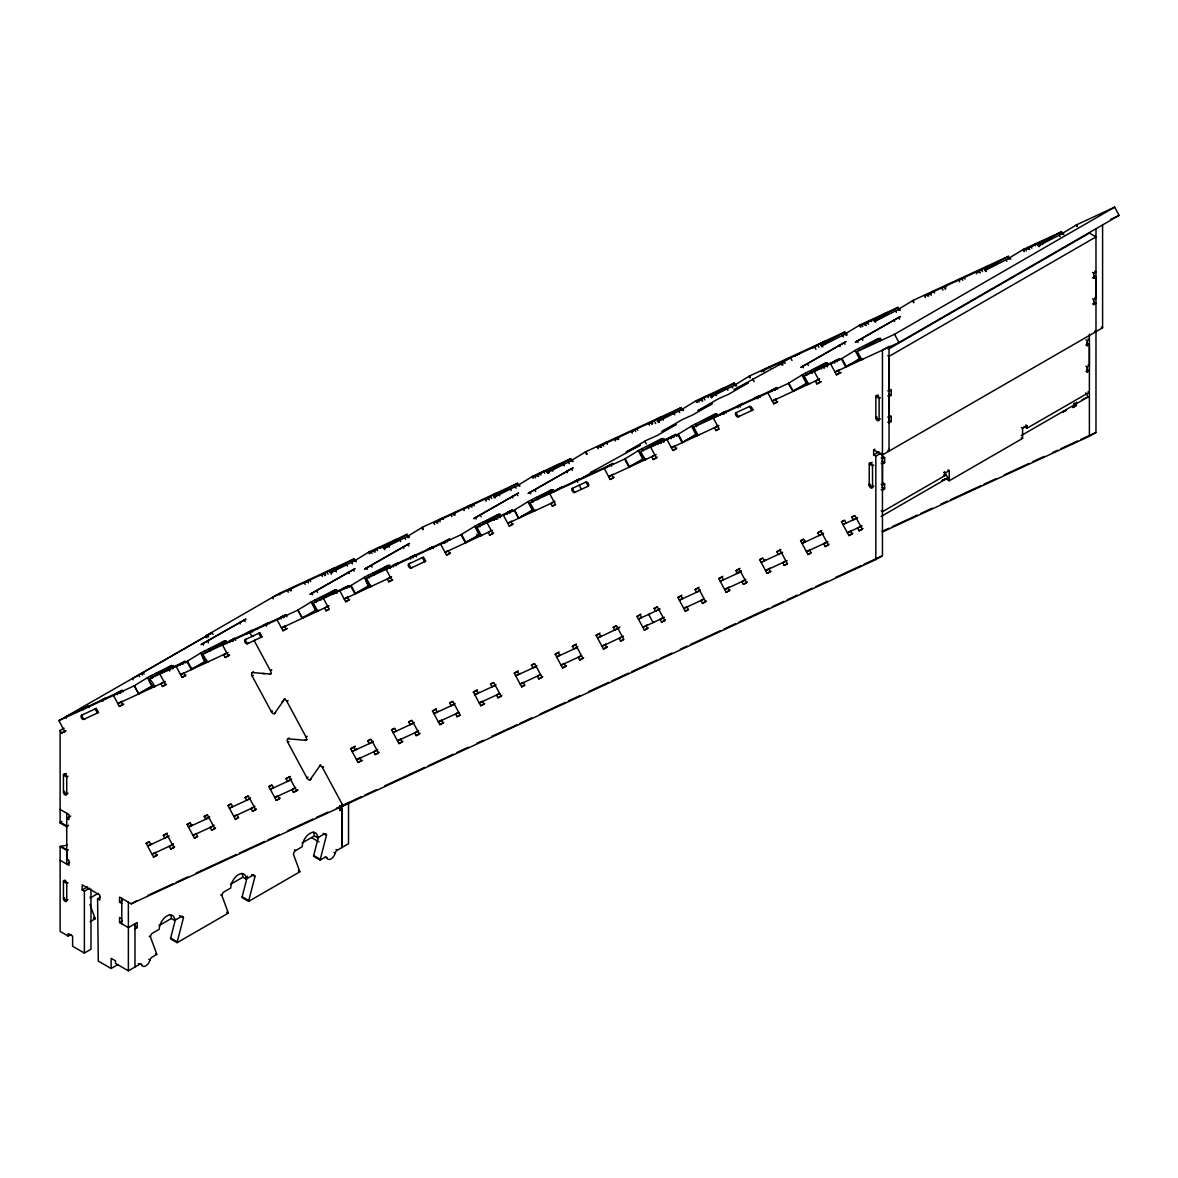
<?xml version="1.0" encoding="UTF-8"?>
<svg xmlns="http://www.w3.org/2000/svg" width="1178" height="1178" viewBox="0 0 1178 1178"><rect width="100%" height="100%" fill="white"/><g stroke="black" fill="none" stroke-linecap="round" stroke-linejoin="round"><path stroke-width="1.5" d="M70.842 934.566L68.206 936.083L60.122 931.43L60.122 846.57A3.107 1.796 -60 0 1 60.755 846.305L67.396 845.156M60.122 846.57L66.734 850.383L66.734 864.107L69.664 862.414M339.279 807.872L341.929 809.404L341.929 847.542L341.929 804.324M873.767 486.293L872.53 487.015L869.231 485.1L869.231 463.926A2.341 1.355 60 0 1 870.881 462.969A2.341 1.355 60 0 1 872.53 465.825L872.53 487.015A2.341 1.355 60 0 1 870.881 487.957A2.341 1.355 60 0 1 869.231 485.1L869.231 483.775M121.776 903.467L119.567 902.186L119.567 897.106L131.229 903.835L875.828 559.565L875.828 456.195L881.115 453.147M875.828 559.565L882.44 555.751L882.44 350.131L887.711 347.083M887.8 450.394L889.037 451.115L889.037 346.317M881.203 510.987L882.44 511.708L944.815 475.691L944.815 473.158L949.218 470.611L949.218 480.786L945.492 478.636M882.293 532.029L1089.385 436.272L1089.385 334.051M1089.385 436.272L1095.982 432.473L1095.982 228.679M875.828 456.195L873.634 454.929L873.634 449.849L882.44 454.929L1102.593 327.823L1102.593 224.865M220.698 894.912L221.935 895.619L228.134 912.508A3.107 1.796 -60 0 1 228.237 913.171L177.156 942.665L170.56 938.851A3.107 1.796 -60 0 1 170.648 938.071L175.522 919.179M177.156 942.665A3.107 1.796 -60 0 1 177.245 941.885L183.444 917.839A3.107 1.796 -60 0 0 181.25 916.572L174.638 920.386L171.34 918.487A10.896 6.288 -60 0 0 170.354 914.702M318.546 836.601L313.672 855.493A3.107 1.796 -60 0 0 313.584 856.273L320.18 860.087A3.107 1.796 -60 0 1 320.283 859.307L326.483 835.276A3.107 1.796 -60 0 0 324.274 833.995L317.677 837.808A10.896 6.288 -60 0 0 309.961 833.361A10.896 6.288 -60 0 0 302.26 846.717L295.649 850.516A3.107 1.796 -60 0 0 293.455 854.33L299.654 871.219A3.107 1.796 -60 0 1 299.742 871.882L248.676 901.376L242.064 897.562A3.107 1.796 -60 0 1 242.153 896.782L247.468 876.182M248.676 901.376A3.107 1.796 -60 0 1 248.764 900.596L254.963 876.565A3.107 1.796 -60 0 0 252.769 875.283L246.158 879.097L242.859 877.198A10.896 6.288 -60 0 0 241.829 873.34M281.984 702.029L282.573 701.131M253.535 671.828L252.298 672.55A3.107 1.796 60 0 0 252.136 676.039L271.765 712.381A3.107 1.796 60 0 0 274.4 713.647L284.973 698.628M289.14 738.046L287.903 738.753A3.107 1.796 60 0 0 287.182 740.358L287.403 741.463A3.107 1.796 60 0 0 287.741 742.258L306.898 777.863A3.107 1.796 60 0 0 310.005 779.851L320.578 764.846M310.123 594.227L355.034 568.635L310.123 594.242M364.665 569.018L409.576 543.411L364.709 569.033M473.733 518.585L518.644 492.978L473.777 518.6M528.274 493.361L573.171 467.769L528.318 493.391M800.952 367.286L845.848 341.694M845.819 341.767L800.996 367.315M855.478 342.076L900.39 316.484M900.36 316.543L855.522 342.091M68.471 825.218L67.367 826.308A3.107 1.796 -60 0 1 66.734 826.779L60.122 822.966A3.107 1.796 -60 0 0 60.755 822.494L61.86 821.405M640.272 445.21L591.091 472.245C587.601 474.381 597.879 469.168 594.036 471.009M640.14 445.21L626.107 452.057L646.648 440.204L657.103 435.551L676.231 424.463L661.918 431.413L663.008 430.721L682.769 419.368L692.914 414.862L712.189 403.701L697.906 410.68L698.966 409.959L718.727 398.606L728.74 394.188L748.163 382.909L734.041 389.859L734.925 389.196L784.106 362.117M780.116 363.811L779.026 364.503L790.541 357.803L792.014 360.542M716.46 395.572L715.635 394.041L711.777 396.559L734.645 385.118L749.502 376.018L844.773 331.96L846.437 335.053M899.3 309.961L897.916 307.399L873.796 320.872L879.244 318.399L875.387 320.858L877.477 320.092L897.121 310.064L913.112 300.375L1008.383 256.318L1009.487 258.38M149.591 678.631C147.633 684.801 161.901 694.387 149.591 678.631L173.122 665.526L167.674 667.985L169.058 670.547M572.096 461.246L570.712 458.684L546.607 472.113L552.026 469.683L552.865 471.215M735.69 385.604L734.321 383.041L710.187 396.5L715.635 394.041M153.361 684.978L138.724 693.93L134.307 685.714L148.664 676.908L171.532 665.452L167.674 667.985M148.988 678.984L186.949 661.432L201.806 652.332L224.674 640.891L220.816 643.409L221.641 644.955M336.378 571.948L335.274 569.902L331.416 572.375L354.283 560.978L369.141 551.878L407.102 534.326L408.206 536.388M186.949 661.432L191.366 669.649L206.798 660.254M389.388 547.122L388.431 545.326L384.558 547.799L407.426 536.402L422.298 527.302L517.569 483.26L518.938 485.822M316.426 609.63L302.334 618.288L297.916 610.057L312.273 601.266L335.141 589.81L331.283 592.343L332.387 594.389M319.105 610.381L317.015 611.559L312.597 603.342L350.558 585.79L365.416 576.69L388.284 565.234L384.426 567.767L385.25 569.298M499.708 495.791L498.883 494.259L495.025 496.733L517.893 485.336L532.75 476.236L570.712 458.684M350.558 585.79L354.976 594.006L369.833 584.906M552.026 469.683L548.168 472.157L571.035 460.76L585.893 451.66L681.164 407.603L682.548 410.18M480.035 533.987L465.428 542.94L461.01 534.709L475.883 525.609L498.736 514.168L494.878 516.686L496.129 518.997M482.715 534.738L480.624 535.916L476.206 527.685L514.168 510.148L518.585 518.364L514.668 509.853L529.025 501.048L551.893 489.592L548.035 492.124L548.86 493.656M663.317 420.148L662.492 418.602L658.62 421.091L681.488 409.679L696.36 400.594L734.321 383.041M519.145 518.025L532.912 509.559M643.91 458.183L629.037 467.283L624.62 459.067L639.212 450.114L660.254 439.35L662.36 438.54L658.487 441.043L663.936 438.569L639.845 452.028L677.762 434.491L692.369 425.552L713.824 414.582L715.502 413.964L711.63 416.482L717.078 413.993L693.032 427.423L788.229 383.424L802.822 374.471L824.276 363.501L825.969 362.898L822.097 365.401L827.545 362.927L803.455 376.386L841.372 358.848L855.964 349.895L877.419 338.94L879.112 338.322L875.239 340.825L880.688 338.351L856.642 351.78L894.529 334.272L1114.682 207.166L1119.1 215.397L898.947 342.489L834.996 372.071L837.749 370.481M844.773 331.96L820.654 345.434L826.102 342.96L822.229 345.478L824.335 344.668L843.978 334.64L859.969 324.937L897.916 307.399M677.762 434.491L682.195 442.722L696.787 433.769M788.789 383.1L793.147 391.346L807.504 382.541M1008.383 256.318L984.293 269.791L989.697 267.318L985.824 269.836L987.93 269.026L1007.588 258.998L1023.564 249.294L1061.525 231.742L1062.63 233.804M841.372 358.848L845.789 367.065L860.662 357.979M1061.525 231.742L1037.406 245.23L1042.854 242.742L1038.981 245.26L1041.087 244.45L1060.73 234.422L1076.721 224.733L1114.682 207.166M187.479 661.123L191.926 669.31M461.54 534.4L466.002 542.602M134.307 685.714L138.724 693.93M297.916 610.057L302.334 618.288M793.118 391.361L788.229 383.424M202.719 643.6L201.055 644.66L245.966 619.054L202.719 643.6L203.544 645.132M355.344 561.464L353.96 558.902L329.825 572.361L335.274 569.902M407.102 534.326L382.997 547.755L388.431 545.326M208.653 661.462C205.119 665.776 200.775 654.246 202.793 654.04L226.264 640.935L220.816 643.409M517.569 483.26L493.435 496.718L498.883 494.259M317.721 611.161L313.201 602.989L336.717 589.854L331.283 592.343M372.263 585.819C368.685 590.163 364.547 578.501 366.402 578.398L389.874 565.293L384.426 567.767M681.164 407.603L657.044 421.076L662.492 418.602M476.251 527.67L500.326 514.212L494.878 516.686M624.693 459.022L529.349 503.124L553.469 489.65L548.035 492.124M594.006 471.274L594.905 470.714L583.596 477.281M66.027 730.875L64.79 731.597L58.9 720.641L206.179 636.179L212.217 632.866L213.041 634.412M206.503 637.445L205.664 635.899L279.053 593.535L353.96 558.902M133.512 678.057L206.901 635.693M88.983 707.639L88.159 706.093L82.681 708.876L83.24 709.907M288.257 592.21L287.432 590.679L289.626 589.398L290.451 590.944M85.95 707.36L88.159 706.093M287.432 590.679L292.895 587.896M99.585 701.057L105.063 698.274L105.622 699.305M305.161 584.391L304.336 582.86L306.53 581.579M105.063 698.274L102.854 699.555L103.414 700.571M304.336 582.86L309.799 580.077L310.639 581.608M123.072 691.884L122.247 690.337L118.963 691.854L116.769 693.12L117.594 694.667M322.345 576.454L321.506 574.908L323.714 573.642L324.819 575.703M122.247 690.337L113.441 695.418L119.331 706.373L123.837 704.149M321.506 574.908L333.595 568.311L335.067 571.05M82.799 714.575L81.562 715.296A2.341 1.355 60 0 0 81.444 717.917A2.341 1.355 60 0 0 83.771 719.405L98.643 712.381M96.434 708.272L81.562 715.296L83.771 719.405L85.007 718.683M60.122 822.966L60.122 730.522L64.098 728.225M172.695 668.927L171.87 667.396L159.796 673.993L165.686 684.948L162.417 686.465L160.944 683.726L164.905 681.429M371.968 553.513L371.144 551.967L379.949 546.886L380.774 548.418M171.87 667.396L169.661 668.662L170.221 669.693M371.144 551.967L376.607 549.184L377.446 550.73M185.785 662.875L184.961 661.344L179.483 664.127L180.043 665.158M385.604 548.492L384.219 545.915L386.428 544.648L387.812 547.21M184.961 661.344L176.155 666.424L182.045 677.379L185.314 675.863L183.842 673.124M384.219 545.915L396.309 539.318L397.413 541.379M60.122 730.522L61.521 733.114L65.232 730.964M202.145 654.408L297.445 610.337M121.702 701.411L117.859 703.634L165.318 681.576M122.365 701.411L121.128 702.132L122.6 704.871M235.688 640.449L234.584 638.388L222.509 644.984L228.399 655.955L229.636 655.233M434.682 524.505L433.857 522.973L442.663 517.893L443.488 519.424M234.584 638.388L232.39 639.669L233.215 641.2M433.857 522.973L439.32 520.19L440.16 521.721M119.331 706.373L123.042 704.238M252.593 631.997L251.768 630.451L246.29 633.234L246.835 634.265M451.866 516.568L451.027 515.022L453.236 513.755L454.06 515.301M249.559 631.717L251.768 630.451M451.027 515.022L456.504 512.239M263.195 625.415L268.672 622.632L269.217 623.663M468.77 508.749L467.931 507.217L470.14 505.936M268.672 622.632L266.464 623.898L267.023 624.929M467.931 507.217L473.409 504.434L474.233 505.966M182.767 673.374L180.573 674.641L228.031 652.568M286.946 616.742L285.842 614.695L280.379 617.478L281.203 619.01M486.219 501.327L485.115 499.266L487.324 497.999L488.148 499.546M285.842 614.695L277.036 619.775L282.941 630.731L287.447 628.507M485.115 499.266L497.19 492.669L498.662 495.408M162.417 686.465L166.378 684.168M246.408 638.932L245.171 639.639A2.341 1.355 60 0 0 245.039 642.26A2.341 1.355 60 0 0 247.38 643.748L262.252 636.738M253.226 635.781L251.989 636.488L249.78 632.38L256.377 628.566L256.937 629.597M182.045 677.379L186.006 675.097M260.043 632.63L245.171 639.639L247.38 643.748L248.617 643.041M226.132 653.289L223.658 654.718L225.131 657.457L228.399 655.955M336.304 593.285L335.48 591.754L323.39 598.35L329.295 609.306L326.012 610.808L324.539 608.069L328.5 605.786M535.578 477.87L534.738 476.324L543.544 471.244L544.648 473.291M335.48 591.754L333.271 593.02L333.83 594.051M534.738 476.324L540.216 473.541L541.041 475.087M349.395 587.233L348.57 585.702L343.092 588.485L343.637 589.501M549.213 472.834L547.829 470.272L550.038 469.006L550.862 470.537M348.57 585.702L339.75 590.782L345.655 601.737L348.924 600.22L347.451 597.482M547.829 470.272L559.903 463.676L560.64 465.045M225.131 657.457L229.254 655.086M255.435 639.89L254.198 640.596L270.41 670.768A3.107 1.796 60 0 1 270.513 674.052L252.298 672.55M365.74 578.766L461.054 534.694M284.767 626.092L281.454 627.992L328.912 605.934M285.974 625.768L284.737 626.475L286.21 629.229M398.738 563.776L398.193 562.745L386.119 569.342L392.009 580.312L388.725 581.814L387.253 579.075L391.229 576.793M598.291 448.862L597.452 447.331L606.272 442.236L607.377 444.297M398.193 562.745L395.985 564.026L396.544 565.042M597.452 447.331L602.93 444.548L603.754 446.079M282.941 630.731L286.652 628.596M416.467 556.855L415.363 554.809L409.9 557.592L410.724 559.138M615.461 440.925L614.636 439.379L616.845 438.113L617.67 439.659M413.169 556.075L415.363 554.809M614.636 439.379L620.114 436.596M426.804 549.773L432.282 546.99L433.106 548.536M632.38 433.106L631.541 431.56L633.749 430.294M432.282 546.99L430.073 548.256L430.633 549.287M631.541 431.56L637.018 428.777L637.843 430.323M348.025 596.775L344.182 598.998L391.626 576.925M450.011 540.069L449.451 539.053L443.973 541.836L444.813 543.367M649.549 425.17L648.725 423.624L650.919 422.357L652.023 424.404M449.451 539.053L440.646 544.133L446.536 555.088L449.805 553.572L448.332 550.833M648.725 423.624L660.799 417.027L661.903 419.088M326.012 610.808L328.662 609.291M410.018 563.29L408.766 563.997A2.341 1.355 60 0 0 408.648 566.618A2.341 1.355 60 0 0 410.975 568.105L425.847 561.096M345.655 601.737L349.616 599.455M423.638 556.988L408.766 563.997L410.975 568.105L412.226 567.398M499.914 517.643L499.074 516.097L487 522.693L492.89 533.663L489.621 535.165L488.148 532.427L490.784 530.91M699.172 402.213L698.348 400.682L707.153 395.587L708.258 397.649M499.074 516.097L496.88 517.378L497.705 518.909M698.348 400.682L703.826 397.899L704.93 399.946M513.004 511.591L512.165 510.045L508.896 511.561L506.702 512.828L507.527 514.374M712.263 396.161L711.438 394.63L713.632 393.349L714.472 394.895M512.165 510.045L503.359 515.139L509.249 526.095L512.533 524.578L511.061 521.839M711.438 394.63L723.513 388.033L724.352 389.565M388.725 581.814L392.701 579.532M447.817 550.759L445.063 552.349L492.522 530.277M559.594 488.369L561.803 487.103L549.714 493.7L555.604 504.655L552.335 506.172L550.862 503.433L554.823 501.151M766.539 368.891L761.062 371.688L769.867 366.594L770.603 367.963M66.321 773.401L63.435 775.08L63.435 792.028A2.341 1.355 60 0 0 65.085 794.885A2.341 1.355 60 0 0 66.734 793.928L67.971 793.221M446.536 555.088L450.497 552.806M573.495 481.949L578.972 479.166L576.778 480.433L577.735 482.229M781.912 365.209L780.44 362.471L778.246 363.737L783.723 360.954L785.093 363.516M590.414 474.13L595.877 471.347L593.683 472.614M797.344 354.652L795.15 355.918L800.628 353.135M67.971 776.273L66.734 776.979L63.435 775.08A2.341 1.355 60 0 1 65.085 774.123A2.341 1.355 60 0 1 66.734 776.979L66.734 793.928L63.435 792.028L64.672 791.307M511.635 521.132L507.777 523.356L554.131 501.916M607.583 466.194L613.061 463.396L604.255 468.491L610.145 479.446L613.414 477.929L611.942 475.19M489.621 535.165L493.582 532.883M509.249 526.095L513.225 523.812M252.136 676.039L253.373 675.333M654.394 455.268L651.758 456.784L653.23 459.523L656.499 458.006L650.609 447.051L662.684 440.454L663.788 442.516M862.782 326.571L861.957 325.04L871.043 320.46M662.684 440.454L660.49 441.735L661.314 443.267M861.957 325.04L867.435 322.257L868.539 324.303M676.879 436.464L675.774 434.402L670.297 437.185L671.136 438.731M875.872 320.519L875.048 318.988L877.242 317.707L878.081 319.253M675.774 434.402L666.969 439.497L672.859 450.452L676.128 448.936L674.655 446.197M875.048 318.988L887.122 312.391L887.947 313.922M552.335 506.172L554.985 504.655M692.958 427.481L697.376 435.698L699.467 434.52M613.075 474.16L608.673 476.707L656.131 454.634M718.433 425.508L714.472 427.791L715.944 430.53L719.213 429.013L713.323 418.057L725.398 411.461L726.237 413.007M925.496 297.578L924.671 296.031L933.756 291.467M270.233 674.228L271.47 673.521M725.398 411.461L723.204 412.727L724.028 414.273M924.671 296.031L930.149 293.248L931.253 295.31M610.145 479.446L614.106 477.164M743.127 404.54L742.582 403.524L737.104 406.307L737.943 407.838M942.96 290.156L941.855 288.095L944.049 286.828L945.433 289.39M740.373 404.79L742.582 403.524M941.855 288.095L947.318 285.312M754.008 398.488L759.486 395.705L760.311 397.236M959.584 281.822L958.759 280.276L960.953 279.009M759.486 395.705L757.292 396.971L758.117 398.517M958.759 280.276L964.237 277.493L965.062 279.039M674.685 445.799L671.386 447.714L718.845 425.641M777.495 389.3L776.67 387.753L771.192 390.536L771.737 391.567M976.768 273.87L975.929 272.339L978.138 271.058L978.962 272.604M775.551 399.548L777.024 402.287L773.755 403.804L767.865 392.848L776.67 387.753M975.929 272.339L988.283 266.257M653.23 459.523L657.191 457.241M672.859 450.452L676.82 448.155M821.346 381.657L820.109 382.364L814.219 371.409L826.293 364.812L827.398 366.873M1026.391 250.929L1025.567 249.383L1034.637 244.818M826.293 364.812L824.085 366.078L824.644 367.109M1025.567 249.383L1031.03 246.6L1031.869 248.146M839.929 359.791L839.384 358.76L833.906 361.543L834.731 363.089M1039.762 245.392L1038.657 243.345L1040.851 242.064L1042.235 244.641M739.431 416.099L738.194 416.821A2.341 1.355 60 0 1 735.867 415.333A2.341 1.355 60 0 1 735.985 412.712L749.62 406.41A2.341 1.355 60 0 1 751.947 407.897A2.341 1.355 60 0 1 751.829 410.518L738.194 416.821L735.985 412.712M840.974 372.572L836.468 374.81L830.578 363.84L839.384 358.76M1038.657 243.345L1051.012 237.249M715.944 430.53L718.58 428.998M753.478 409.561L751.829 410.518L749.62 406.41M856.568 351.824L860.985 360.056L863.076 358.878M776.125 398.841L772.282 401.065L819.741 378.992M773.755 403.804L777.716 401.507M819.328 378.86L815.367 381.142L816.84 383.881L820.109 382.364M839.502 369.833L838.265 370.555L839.737 373.293M816.84 383.881L820.551 381.731M70.695 816.06L66.734 818.342L68.928 819.623L68.928 814.528L60.122 809.448M836.468 374.81L840.591 372.425M888.183 349.248L1089.385 233.097L1095.982 236.911L889.037 356.389L887.8 355.668M283.736 699.349A3.107 1.796 60 0 1 286.843 701.337L288.08 700.615M271.293 711.659L272.53 710.938M274.4 713.647L275.637 712.926M878.302 395.116L875.828 396.544L875.828 417.734A2.341 1.355 60 0 0 877.477 420.59A2.341 1.355 60 0 0 879.127 419.633L880.364 418.926M887.8 390.743L889.037 391.464L891.245 390.183L891.245 395.278L889.037 396.544L887.8 395.837M1092.536 272.545L1093.788 273.252L1095.982 271.985L1094.745 271.264M880.364 397.737L879.127 398.459L875.828 396.544A2.341 1.355 60 0 1 877.477 395.587A2.341 1.355 60 0 1 879.127 398.459L879.127 419.633L875.828 417.734L877.065 417.012M287.741 742.258L288.978 741.536M1092.536 277.625L1093.788 278.332L1095.982 277.066L1095.982 298.255L1093.788 299.521L1092.536 298.814M287.903 738.753L305.971 740.358A3.107 1.796 60 0 0 306 736.942L307.237 736.235M304.719 740.344L307.075 739.725M65.497 880.349L63.435 881.527L63.435 898.475A2.341 1.355 60 0 0 65.085 901.347A2.341 1.355 60 0 0 66.734 900.39L67.971 899.668M67.971 882.72L66.734 883.441L63.435 881.527A2.341 1.355 60 0 1 65.085 880.584A2.341 1.355 60 0 1 66.734 883.441L66.734 900.39L63.435 898.475L64.672 897.769M155.319 852.798L156.792 855.537L153.523 857.039L146.16 843.345L148.796 841.814M167.453 836.616L164.817 838.147L163.344 835.408L167.305 833.111M887.8 417.012L889.037 417.734L891.245 416.452L891.245 421.547L889.037 422.814L887.8 422.092M151.491 843.86L147.633 846.084L169.19 835.997M196.225 833.877L197.698 836.616L194.429 838.132L187.066 824.438L189.702 822.907M209.684 816.943L205.708 819.225L204.236 816.487L206.886 814.97M192.382 824.953L188.539 827.177L208.992 817.723M1092.536 303.895L1093.788 304.601L1095.982 303.335L1093.92 302.142M117.741 964.679L111.13 968.493L98.289 961.086L97.583 898.814L99.791 900.095L99.791 895L82.18 884.84L82.18 889.92L87.466 886.872M237.131 814.97L238.604 817.709L235.335 819.225L227.958 805.531L230.608 804M250.575 798.036L246.614 800.318L245.142 797.58L247.778 796.063M82.18 889.92L84.374 891.186L89.661 888.138M232.375 806.562L229.43 808.27L249.883 798.802M278.023 796.063L279.51 798.802L276.226 800.318L268.864 786.61L271.514 785.093M155.349 852.401L152.05 854.3L173.608 844.214M291.643 779.026L287.52 781.412L286.048 778.673L288.934 777.009M173.195 844.081L169.234 846.364L170.707 849.102L173.976 847.586L166.613 833.891L163.344 835.408M286.048 778.673L290.554 776.449M273.267 787.655L270.336 789.348L290.789 779.895M153.523 857.039L157.484 854.757M196.255 833.494L192.956 835.393L213.409 825.94M170.707 849.102L174.668 846.82M214.101 825.16L210.14 827.457L211.613 830.195L214.882 828.679L207.519 814.985L204.236 816.487M90.176 898.151A3.107 1.796 -60 0 1 90.986 897.503L98.142 893.38M194.429 838.132L197.065 836.601M362.544 760.266L358.038 762.49L350.661 748.796L355.211 746.175M236.793 814.793L233.862 816.487L254.301 807.033M350.661 748.796L355.182 746.558M211.613 830.195L215.574 827.898M373.279 741.301L369.318 743.583L367.845 740.844L370.496 739.328M254.993 806.253L251.032 808.535L252.504 811.274L255.773 809.772L248.411 796.063L245.142 797.58M319.488 765.494L319.488 765.494A3.107 1.796 60 0 1 322.448 767.541L323.67 766.804M873.634 449.849L874.871 449.127M356.551 748.987L352.148 751.535L372.587 742.081M97.583 898.814L100.233 897.297M235.335 819.225L237.971 817.694M306.898 777.863L308.135 777.156M356.654 749.296L355.417 750.018L353.945 747.279M400.741 739.328L402.213 742.066L398.93 743.583L391.567 729.874L394.218 728.357M277.699 795.872L274.754 797.565L295.207 788.111M252.504 811.274L256.465 808.991M414.185 722.394L410.224 724.676L408.751 721.937L411.387 720.406M293.587 788.671L291.938 789.628L293.41 792.367L297.916 790.144M293.999 788.435L295.649 787.478M310.005 779.851L311.242 779.129M873.634 454.929L878.994 451.822M395.985 730.92L393.04 732.613L413.493 723.159M276.226 800.318L280.187 798.021M441.632 720.421L443.105 723.159L439.836 724.661L432.473 710.967L436.434 708.685M293.41 792.367L297.533 789.982M455.091 703.472L451.13 705.769L449.643 703.03L452.293 701.499M438.349 711.173L433.946 713.706L454.399 704.253M482.538 701.499L484.011 704.238L480.742 705.755L473.379 692.06L477.34 689.763M359.496 758.058L356.566 759.751L377.004 750.298M361.072 757.528L359.835 758.234L361.307 760.973M872.118 462.247L869.231 463.926L872.53 465.825L873.767 465.104M495.982 684.565L492.021 686.848L490.549 684.109L493.199 682.592M377.696 749.517L373.735 751.8L375.208 754.553L378.491 753.036L371.114 739.342L367.845 740.844M881.203 458.124L882.44 458.831L884.634 457.565L884.634 462.645L882.44 463.926L881.203 463.204M1085.939 339.912L1087.176 340.633L1089.385 339.352L1088.133 338.646M479.255 692.252L474.852 694.799L495.29 685.346M358.038 762.49L360.924 760.826M523.444 682.592L524.917 685.331L521.633 686.848L514.271 673.153L518.232 670.856M400.402 739.136L397.457 740.844L417.91 731.376M119.567 902.186L122.217 900.669M375.208 754.553L379.169 752.256M536.888 665.658L532.927 667.941L531.455 665.202L534.09 663.685M418.602 730.61L414.641 732.893L416.114 735.632L419.383 734.13L412.02 720.421L408.751 721.937M520.146 673.345L515.743 675.892L536.196 666.424M1085.939 344.992L1087.176 345.714L1089.385 344.447L1089.385 365.622L1087.176 366.903L1085.939 366.181M90.117 921.77A3.107 1.796 -60 0 1 90.441 921.549L95.079 918.869A3.107 1.796 -60 0 0 94.991 918.207L89.94 904.483M398.93 743.583L402.891 741.286M564.336 663.685L565.808 666.424L562.539 667.941L555.177 654.232L559.138 651.949M441.294 720.229L438.363 721.923L458.816 712.469M416.114 735.632L420.075 733.349M577.794 646.751L573.833 649.034L572.361 646.295L576.322 643.998M458.183 712.454L455.547 713.986L457.02 716.725L460.289 715.208L452.926 701.514L449.643 703.03M559.579 655.277L556.649 656.971L577.102 647.517M439.836 724.661L443.797 722.379M605.242 644.764L606.714 647.502L603.445 649.019L596.083 635.325L600.044 633.042M131.229 903.835L136.515 900.787M482.2 701.322L479.269 703.016L499.722 693.562M457.02 716.725L459.656 715.193M618.686 627.83L614.725 630.127L613.252 627.388L615.903 625.857M499.089 693.548L496.439 695.079L497.911 697.818L501.195 696.301L493.818 682.607L490.549 684.109M601.958 635.516L597.555 638.064L619.098 627.977M480.742 705.755L484.703 703.472M646.148 625.857L647.62 628.596L644.351 630.112L636.974 616.418L640.935 614.121M523.106 682.415L520.161 684.109L540.614 674.655M497.911 697.818L501.887 695.521M539.98 674.641L537.345 676.157L538.817 678.896L542.086 677.394L534.724 663.685L531.455 665.202M659.592 608.923L655.631 611.205L654.158 608.466L656.794 606.95M869.231 485.1L870.468 484.394M641.2 617.566L638.447 619.157L660.004 609.055M521.633 686.848L524.284 685.316M649.741 613.812L648.68 614.43L653.098 622.647L654.158 622.028M687.039 606.95L688.512 609.689L685.243 611.205L677.88 597.496L681.841 595.214M563.997 663.494L561.067 665.187L581.52 655.734M538.817 678.896L542.778 676.614M700.498 590.016L696.537 592.298L695.064 589.56L699.025 587.277M580.887 655.719L578.251 657.25L579.723 659.989L582.992 658.473L575.63 644.778L572.361 646.295M121.776 918.707L119.567 917.441L119.567 922.521L122.217 921.005M682.651 598.336L679.353 600.235L699.806 590.782M562.539 667.941L566.5 665.644M727.945 588.043L729.418 590.782L726.149 592.284L718.786 578.589L722.747 576.307M606.375 643.748L601.973 646.28L623.515 636.194M881.203 484.394L882.44 485.1L884.634 483.834L884.634 488.914L882.44 490.195L881.203 489.474M579.723 659.989L583.684 657.707M741.389 571.094L737.428 573.391L735.956 570.653L739.917 568.356M621.793 636.812L619.142 638.343L620.615 641.082L623.898 639.566L616.521 625.871L613.252 627.388M723.189 579.635L720.259 581.328L740.712 571.875M603.445 649.019L607.406 646.737M768.851 569.121L770.324 571.86L767.055 573.377L759.677 559.683L762.328 558.151M647.282 624.826L642.864 627.373L664.421 617.287M620.615 641.082L623.265 639.551M1085.939 371.261L1087.176 371.983L1089.385 370.717L1086.896 369.274M780.97 552.953L778.334 554.47L776.862 551.731L780.823 549.449M662.699 617.905L660.048 619.422L661.521 622.175L664.79 620.659L657.427 606.964L654.158 608.466M68.206 936.083L68.206 933.55L72.609 936.083L72.609 946.258L84.374 953.046L90.986 949.232L90.986 889.184M765.553 559.874L761.15 562.421L782.707 552.335M644.351 630.112L648.312 627.83M809.742 550.214L811.215 552.953L807.946 554.47L800.584 540.776L803.219 539.244M685.979 607.185L683.77 608.466L704.223 598.998M344.315 805.178L343.078 805.899L322.433 767.511M344.727 804.942L346.376 803.985M346.788 803.749L348.438 802.792M349.262 802.321L361.366 796.681M661.521 622.175L665.482 619.878M823.201 533.281L819.24 535.563L817.768 532.824L821.729 530.542M703.59 598.998L700.954 600.515L702.427 603.254L705.696 601.752L698.333 588.043L695.064 589.56M805.354 541.6L802.056 543.514L823.613 533.413M134.984 928.882L137.178 927.616L137.178 922.521L128.373 927.616L119.567 922.521M341.929 809.404L339.72 810.67L339.72 805.59M685.243 611.205L687.893 609.674M729.079 587.012L724.676 589.545L745.129 580.091M850.649 531.307L852.121 534.046L848.852 535.563L841.49 521.854L844.125 520.337M702.427 603.254L706.388 600.971M857.142 517.584L853.181 519.866L851.709 517.127L854.359 515.611M745.821 579.326L741.846 581.608L743.333 584.347L746.602 582.83L739.239 569.136L735.956 570.653M846.26 522.693L842.962 524.593L857.555 517.716M726.149 592.284L730.11 590.001M769.985 568.091L765.582 570.638L787.125 560.551M743.333 584.347L747.294 582.065M785.402 561.17L782.752 562.701L784.224 565.44L787.493 563.923L780.13 550.229L776.862 551.731M767.055 573.377L771.016 571.094M159.015 925.599L171.34 918.487M230.52 884.31L242.859 877.198M302.039 843.021L314.364 835.909L317.677 837.808M810.331 549.508L806.474 551.731L828.031 541.63M784.224 565.44L786.875 563.909M1021.355 427.526L1022.592 428.247L1026.995 425.7L1026.995 428.247L1089.385 392.23L1088.133 391.508M826.293 542.263L823.658 543.78L825.13 546.518L828.399 545.016L821.037 531.307L817.768 532.824M807.946 554.47L810.597 552.938M851.238 530.586L847.38 532.809L861.972 525.933M825.13 546.518L829.091 544.236M861.56 525.8L857.599 528.083L859.071 530.822L862.355 529.32L854.978 515.611L851.709 517.127M1076.044 402.729L1076.869 402.243M941.899 480.609L943.004 479.976M944.108 479.343L944.933 478.857M881.115 516.465L947.892 477.9L944.579 471.745M1021.282 435.536L1088.06 396.986L1085.851 392.878M848.852 535.563L852.813 533.266M1066.37 409.973L1062.394 412.271L1065.678 410.754M859.071 530.822L863.047 528.539M1076.589 405.247L1072.628 407.544L1075.897 406.027L1074.424 403.288M949.218 480.786L1022.592 438.407L1022.592 428.247M111.13 968.493L111.13 958.332L115.532 960.865L115.532 963.413L128.373 970.834L139.622 964.34A3.107 1.796 -60 0 1 141.699 964.826A6.229 3.593 -60 0 0 145.851 965.827A6.229 3.593 -60 0 0 150.004 960.041A3.107 1.796 -60 0 1 152.08 957.14L156.718 954.46A3.107 1.796 -60 0 0 156.63 953.782L150.431 936.908L149.194 936.201M320.18 860.087L324.833 857.407A3.107 1.796 -60 0 1 326.91 857.908A6.229 3.593 -60 0 0 331.047 858.895A6.229 3.593 -60 0 0 335.2 853.108A3.107 1.796 -60 0 1 337.276 850.221L348.526 843.728L348.526 802.306M202.793 654.04L207.254 662.227M366.402 578.398L370.864 586.585M476.854 527.317L481.316 535.519M640.464 451.675C647.606 461.953 644.808 463.896 639.816 452.043M535.857 510.177L533.811 511.311L529.349 503.124M857.216 351.456L861.678 359.658M809.934 383.454L807.872 384.602L803.411 376.4M154.112 686.803L155.511 686.038M644.926 459.876L646.324 459.096M780.263 363.987L779.232 364.473L784.033 362.147M205.664 635.899L212.217 632.866M1110.854 219.211L1119.1 215.397M58.9 720.641L133.806 686.008M572.375 488.355L586.011 482.052A2.341 1.355 60 0 1 588.337 483.54A2.341 1.355 60 0 1 588.22 486.161L574.584 492.463A2.341 1.355 60 0 1 572.258 490.976A2.341 1.355 60 0 1 572.375 488.355L574.584 492.463M141.007 692.178L154.274 686.038M192.102 668.544L207.033 661.653M302.952 617.301L317.883 610.395M357.376 592.136L370.643 585.996M466.562 541.659L481.478 534.753M520.971 516.494L534.252 510.354M630.156 466.017L645.088 459.111M684.58 440.852L697.847 434.711M793.766 390.36L808.697 383.468M848.145 365.224L861.236 359.172M61.521 733.114L64.79 731.597M1082.229 399.681L1088.06 396.986M1073.659 403.892L1074.675 403.421M146.16 843.345L149.429 841.828L150.902 844.567M187.066 824.438L190.335 822.921L191.808 825.66M227.958 805.531L231.241 804.014L232.714 806.753M268.864 786.61L272.133 785.093L273.605 787.846M391.567 729.874L394.836 728.372L396.309 731.111M432.473 710.967L435.742 709.451L437.215 712.189M473.379 692.06L476.648 690.544L478.121 693.282M514.271 673.153L517.54 671.637L519.012 674.376M555.177 654.232L558.446 652.715L559.918 655.469M596.083 635.325L599.352 633.808L600.824 636.547M636.974 616.418L640.258 614.901L641.73 617.64M677.88 597.496L681.149 595.994L682.622 598.733M718.786 578.589L722.055 577.073L723.528 579.812M759.677 559.683L762.961 558.166L764.434 560.905M800.584 540.776L803.852 539.259L805.325 541.998M841.49 521.854L844.759 520.337L846.231 523.091M189.26 826.087L190.998 825.277M206.135 818.283L209.228 816.855M616.698 628.448L619.79 627.02M736.309 573.141L740.947 571.006M802.778 542.41L805.384 541.203M941.752 480.742L943.401 479.991M944.211 479.608L947.892 477.9M882.204 531.307L888.889 528.215M892.232 526.669L917.279 515.095M920.622 513.549L932.313 508.145M940.662 504.272L947.348 501.195M950.69 499.649L980.744 485.748M984.086 484.202L995.778 478.798M1004.127 474.94L1029.174 463.352M1032.517 461.805L1044.209 456.401M1052.558 452.543L1057.564 450.232M1060.907 448.685L1077.605 440.955M1080.948 439.409L1095.982 432.473M147.839 895.398L172.871 883.839M176.199 882.293L187.876 876.888M196.225 873.031L236.248 854.521M239.59 852.99L264.608 841.416M267.936 839.87L279.613 834.48M287.962 830.623L312.98 819.049M316.322 817.503L327.985 812.113M336.334 808.255L348.011 802.851M364.709 795.135L376.4 789.731M384.75 785.873L424.831 767.334M428.174 765.788L453.221 754.215M456.563 752.668L468.255 747.264M476.604 743.392L483.289 740.314M491.638 736.441L516.686 724.868M520.028 723.321L531.72 717.917M540.069 714.059L565.116 702.471M568.459 700.925L580.15 695.521M588.499 691.663L608.54 682.401M611.883 680.855L628.581 673.124M631.923 671.578L656.971 660.004M660.313 658.458L672.005 653.054M680.354 649.196L687.039 646.104M690.367 644.557L720.435 630.657M723.778 629.111L735.47 623.707M738.812 622.161L768.866 608.26M772.208 606.714L783.9 601.31M787.243 599.779L797.256 595.14M800.598 593.594L812.29 588.19M815.632 586.644L827.324 581.24M835.673 577.382L860.72 565.793M864.063 564.247L882.44 555.751M984.661 269.659L985.898 271.647M821.051 345.301L822.023 346.774M66.734 850.383A3.107 1.796 -60 0 1 67.367 850.118L68.471 849.927M264.638 673.713L262.385 673.492M1093.714 275.755L1095.982 277.066M1094.745 297.533L1095.982 298.255M1101.356 327.101L1102.593 327.823M1094.745 330.915L1095.982 331.636M1086.69 342.886L1089.385 344.447M1088.133 364.915L1089.385 365.622M1025.758 424.978L1026.995 425.7M1024.109 426.569L1026.995 428.247M1021.355 437.701L1022.592 438.407M890.008 389.476L891.245 390.183M888.757 393.85L891.245 395.278M890.008 415.746L891.245 416.452M888.757 420.119L891.245 421.547M947.981 469.889L949.218 470.611M943.578 472.437L944.815 473.158M943.578 474.984L944.815 475.691M883.397 456.843L884.634 457.565M881.748 460.981L884.634 462.645M883.397 483.113L884.634 483.834M881.748 487.25L884.634 488.914M323.17 833.361L326.483 835.276M336.039 849.5L337.276 850.221M311.831 837.794L318.973 841.917M333.963 852.401L335.2 853.108M325.246 856.951L326.91 857.908M313.672 855.493L320.283 859.307M294.412 849.809L295.649 850.516M298.417 870.498L299.654 871.219M298.505 871.175L299.742 871.882M251.665 874.65L254.963 876.565M242.153 896.782L248.764 900.596M226.588 912.228L228.237 913.171M60.755 822.494L67.367 826.308M60.755 846.305L67.367 850.118M179.483 915.556L183.444 917.839M60.122 860.293L68.928 865.374L68.928 860.293L66.734 859.027L66.734 813.262M170.648 938.071L177.245 941.885M90.161 897.032L90.986 897.503M134.542 926.085L137.178 927.616M93.754 917.485L94.991 918.207M93.842 918.163L95.079 918.869M155.481 953.753L156.718 954.46M148.767 959.319L150.004 960.041M139.637 963.633L141.699 964.826M138.386 963.619L139.622 964.34M1076.721 224.733L1077.546 226.264M1076.147 225.057L1076.986 226.603M1063.042 233.156L1063.881 234.702M1060.833 232.14L1061.938 234.201M1059.213 235.188L1060.038 236.719M1050.732 236.749L1051.556 238.28M1044.857 241.917L1044.12 240.548L1027.761 248.116L1028.497 249.486M1041.926 241.829L1043.031 243.875M1038.51 244.509L1039.614 246.555M1037.936 245.024L1038.775 246.555M1034.372 244.302L1035.197 245.849M1028.836 247.881L1029.66 249.412M1023.564 249.294L1024.404 250.84M1023.005 249.633L1024.109 251.68M1009.899 257.732L1010.724 259.263M1007.676 256.716L1009.06 259.278M1006.056 259.749L1006.895 261.295M988.018 265.742L988.843 267.273M985.353 269.07L986.457 271.131M982.511 271.603L981.407 269.556L926.88 294.765L927.616 296.134M979.212 270.822L980.317 272.884M962.028 278.759L962.853 280.305M945.124 286.578L945.949 288.124M933.477 290.951L934.581 293.013M927.94 294.529L928.779 296.061M913.112 300.375L913.937 301.907M912.552 300.699L913.657 302.761M899.447 308.798L900.272 310.344M897.224 307.782L898.608 310.359M895.604 310.83L896.429 312.361M898.74 317.559L899.565 319.105M893.822 319.827L894.662 321.373M894.529 334.272L898.947 342.489M881.247 317.574L880.511 316.205L864.151 323.759L864.888 325.128M878.317 317.471L878.876 318.502M874.901 320.151L875.725 321.682M874.326 320.666L875.166 322.198M870.763 319.945L871.587 321.491M880.157 338.557L880.982 340.103M879.583 339.073L880.408 340.619M865.226 323.523L866.331 325.57M859.969 324.937L861.074 326.998M859.395 325.275L860.235 326.821M862.046 338.749L862.87 340.295M857.142 341.016L857.967 342.562M858.88 348.393L859.984 350.455M846.29 333.374L847.129 334.92M855.037 350.426L859.469 358.642M844.081 332.358L845.465 334.935M842.461 335.406L843.286 336.937M844.199 342.783L845.024 344.315M839.296 345.051L840.12 346.582M841.931 358.524L846.349 366.741M837.543 360.718L837.175 360.026L820.816 367.595L821.552 368.964M836.115 360.277L836.94 361.808M825.513 343.431L824.409 341.384L812.334 347.981L814.528 346.715L816.001 349.454M821.758 344.712L822.862 346.774M818.901 347.245L817.797 345.198L763.27 370.407L764.007 371.777M827 363.133L827.84 364.679M826.441 363.649L827.265 365.195M823.024 366.329L824.129 368.375M807.504 363.958L808.344 365.504M810.641 370.702L812.113 373.441M802.601 366.225L803.425 367.772M805.737 372.97L806.842 375.016M804.118 376.003L808.535 384.219M801.894 375.002L806.312 383.218M781.515 362.22L782.987 364.959M775.198 390.404L774.461 389.034L719.935 414.244L720.303 414.936M773.386 389.27L773.946 390.301M752.727 378.918L754.2 381.657M749.502 376.018L750.327 377.549M748.943 376.342L749.768 377.888M756.217 397.207L757.042 398.753M735.838 384.44L736.662 385.986M733.614 383.439L734.998 386.001M731.994 386.472L732.819 388.018M739.313 405.026L740.417 407.087M727.091 388.74L727.916 390.286M717.284 392.524L716.916 391.847L700.557 399.401L701.293 400.77M714.707 393.113L715.267 394.144M722.129 412.977L722.688 413.993M711.291 395.793L712.116 397.339M710.732 396.309L711.556 397.84M716.548 414.2L717.652 416.261M715.974 414.715L716.813 416.261M701.617 399.165L702.721 401.227M696.36 400.594L697.185 402.125M695.8 400.918L696.625 402.464M695.27 424.036L696.654 426.613M693.651 427.084L698.068 435.3M682.68 409.016L683.52 410.562M691.442 426.068L695.859 434.284M680.472 408L681.856 410.577M678.852 411.048L679.677 412.58M673.949 413.316L674.773 414.862M678.337 434.167L682.754 442.383M674.317 437.053L673.58 435.683L657.206 443.237L657.942 444.607M672.505 435.919L673.33 437.465M658.149 420.369L659.253 422.416M657.574 420.885L658.414 422.416M655.675 423.579L654.202 420.841L599.661 446.05L600.397 447.419M663.391 438.776L664.23 440.322M662.831 439.291L663.936 441.352M651.994 422.107L652.818 423.653M659.415 441.971L660.24 443.517M644.852 441.205L646.324 443.944M634.809 430.058L635.649 431.59M642.128 448.612L643.232 450.673M638.285 450.644L642.717 458.86M617.905 437.877L618.744 439.409M625.179 458.743L629.597 466.959M600.736 445.814L601.56 447.36M611.588 466.046L610.852 464.677L556.325 489.886L556.693 490.578M585.893 451.66L587.277 454.222M585.333 451.984L586.438 454.045M586.011 482.052L588.22 486.161M572.228 460.083L573.053 461.629M570.005 459.081L571.109 461.128M568.385 462.115L569.224 463.661M571.521 468.859L572.346 470.39M579.193 485.203L581.402 489.312M563.482 464.382L564.306 465.928M566.618 471.126L567.443 472.658M554.411 469.536L553.307 467.489L536.947 475.058L537.683 476.427M551.098 468.756L551.937 470.302M547.682 471.436L548.521 472.982M547.122 471.951L547.947 473.497M552.938 489.857L554.043 491.903M552.379 490.372L553.204 491.903M538.022 474.808L538.847 476.354M532.75 476.236L533.575 477.767M532.191 476.56L533.016 478.106M534.827 490.033L535.666 491.579M536.579 497.411L537.816 499.722M529.923 492.301L530.748 493.847M531.676 499.678L533.045 502.255M530.041 502.726L534.473 510.943M519.086 484.659L519.91 486.205M527.832 501.71L532.25 509.927M516.862 483.643L517.967 485.704M515.242 486.691L516.067 488.237M516.995 494.068L517.819 495.614M510.339 488.958L511.164 490.504M512.077 496.336L512.916 497.882M510.707 512.695L509.971 511.326L493.611 518.88L494.348 520.249M508.896 511.561L509.721 513.107M494.539 496.012L495.364 497.543M493.98 496.527L494.804 498.058M491.697 498.544L490.593 496.483L436.051 521.707L436.788 523.076M499.796 514.418L500.9 516.479M499.222 514.933L500.061 516.479M488.384 497.749L489.488 499.811M495.805 517.613L496.63 519.159M480.3 515.257L481.125 516.789M483.436 521.987L484.261 523.533M471.215 505.701L472.039 507.232M470.758 506.82L469.934 505.274L463.322 509.087L464.147 510.634M475.382 517.525L476.221 519.056M478.518 524.254L479.902 526.831M474.69 526.286L479.107 534.503M476.854 534.267L477.885 536.167M454.31 513.52L455.135 515.051M437.126 521.456L437.951 523.003M447.625 540.996L447.257 540.319L392.716 565.528L393.452 566.898M446.182 540.555L447.007 542.101M422.298 527.302L423.403 529.364M421.724 527.641L422.828 529.688M428.998 548.506L429.558 549.537M408.619 535.74L409.443 537.271M406.41 534.724L408.059 537.801M404.79 537.757L405.615 539.303M407.912 544.501L408.751 546.032M412.094 556.325L412.918 557.857M399.872 540.025L400.711 541.571M403.009 546.769L403.833 548.3M390.433 544.501L389.697 543.132L373.338 550.7L374.074 552.07M387.503 544.398L388.328 545.944M394.924 564.262L395.749 565.808M384.087 547.078L384.911 548.624M383.513 547.593L384.617 549.655M389.329 565.499L390.433 567.546M388.769 566.014L390.154 568.576M374.413 550.45L375.237 551.996M369.141 551.878L369.98 553.424M368.581 552.202L369.406 553.748M371.232 565.676L372.057 567.222M372.97 573.053L374.074 575.114M366.314 567.943L367.153 569.489M368.066 575.335L369.45 577.897M355.476 560.301L356.301 561.847M364.223 577.353L368.64 585.569M353.253 559.3L354.357 561.346M351.633 562.333L352.472 563.879M353.385 569.71L354.21 571.256M346.73 564.601L347.554 566.147M348.482 571.978L349.306 573.524M351.118 585.451L355.535 593.668M347.098 588.337L346.361 586.968L330.002 594.537L330.37 595.214M345.287 587.204L345.846 588.234M330.93 571.654L331.769 573.2M330.37 572.169L331.474 574.216M328.088 574.187L326.983 572.125L272.442 597.349L273.281 598.88M336.186 590.06L337.011 591.606M335.627 590.576L336.996 593.152M324.789 573.406L325.614 574.938M332.196 593.256L332.756 594.286M316.691 590.9L317.515 592.431M319.827 597.629L321.064 599.941M307.605 581.343L308.43 582.889M311.787 593.167L312.612 594.713M314.924 599.896L316.293 602.473M311.08 601.929L315.498 610.145M290.701 589.162L291.526 590.693M279.053 593.535L279.79 594.905M284.384 617.331L283.648 615.961L229.106 641.171L229.843 642.54M282.573 616.212L283.397 617.743M265.403 624.149L266.508 626.195M244.317 620.143L245.142 621.689M286.843 701.337L306 736.942M248.484 631.968L249.044 632.998M239.399 622.411L240.238 623.957M231.315 639.904L232.14 641.45M225.72 641.141L226.824 643.188M225.16 641.657L226.264 643.703M289.317 777.156L296.679 790.85M207.814 635.413L208.639 636.959M206.179 636.179L207.004 637.71M207.623 641.333L208.447 642.864M209.36 648.71L210.464 650.757M204.457 650.978L205.561 653.024M200.613 652.995L205.046 661.226M183.488 663.98L182.752 662.61L166.392 670.179L166.761 670.856M181.692 662.846L182.237 663.877M172.577 665.717L173.681 667.764M172.017 666.233L173.122 668.279M168.601 668.898L169.706 670.959M156.218 673.271L157.322 675.333M151.314 675.539L152.698 678.116M147.471 677.571L151.888 685.787M144.055 674.243L143.23 672.697L141.596 673.463L142.42 674.994M138.827 675.244L139.652 676.776M132.289 678.263L133.114 679.809M120.774 692.973L120.038 691.604L65.512 716.828L66.248 718.197M118.963 691.854L119.803 693.386M101.794 699.791L102.619 701.337M84.89 707.61L85.434 708.641M1093.788 273.252L1093.788 278.332M1093.788 299.521L1093.788 304.601M1087.176 340.633L1087.176 345.714M1087.176 366.903L1087.176 371.983M889.037 356.389L889.037 391.464M889.037 396.544L889.037 417.734M889.037 449.348L889.037 451.115M882.44 453.53L882.44 458.831M882.44 463.926L882.44 485.1M872.53 485.689L872.53 487.015M134.984 923.802L134.984 967.02M128.373 902.186L128.373 970.834M121.776 898.372L121.776 923.802M84.374 891.186L84.374 953.046M174.638 920.386A10.896 6.288 -60 0 0 166.937 915.939A10.896 6.288 -60 0 0 159.236 929.28L152.625 933.094A3.107 1.796 -60 0 0 150.431 936.908M221.935 895.619A3.107 1.796 -60 0 1 224.144 891.805L230.741 887.991A10.896 6.288 -60 0 1 238.457 874.65A10.896 6.288 -60 0 1 246.158 879.097M313.377 832.124A10.896 6.288 -60 0 1 314.364 835.909M271.632 670.017L270.395 670.738L271.647 670.046M424.61 561.803L422.401 557.695A2.341 1.355 60 0 1 424.743 559.182A2.341 1.355 60 0 1 424.61 561.803M261.015 637.445L258.807 633.337A2.341 1.355 60 0 1 261.133 634.824A2.341 1.355 60 0 1 261.015 637.445M97.406 713.088L95.197 708.979A2.341 1.355 60 0 1 97.524 710.467A2.341 1.355 60 0 1 97.406 713.088"/></g></svg>
